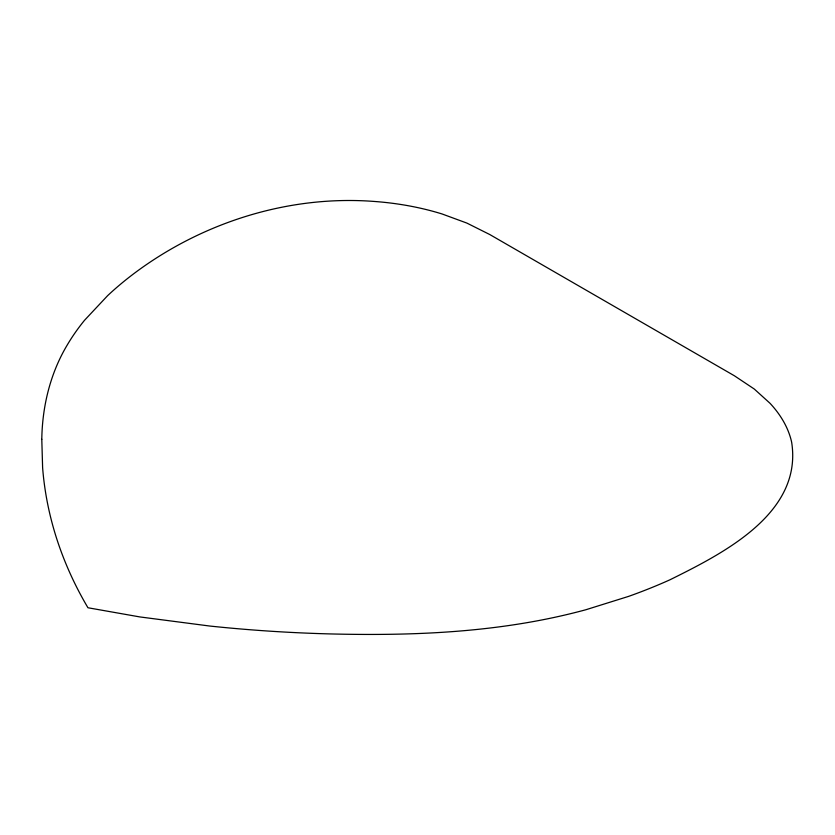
<?xml version="1.0" encoding="UTF-8"?>
<svg xmlns="http://www.w3.org/2000/svg" width="835" height="835" viewBox="0 0 835 835"><rect width="100%" height="100%" fill="white"/><g stroke="black" fill="none" stroke-linecap="round" stroke-linejoin="round"><path stroke-width="1.25" d="M41.792 439.314L42.616 467.704A896.08 517.345 0 0 0 56.31 537.469C64.118 562.007 74.837 585.596 87.957 607.755L139.862 616.929L209.71 626.031A896.08 517.345 0 0 0 330.545 633.932C401.677 635.665 473.351 633.431 543.345 619.664A416.675 240.563 0 0 0 585.888 609.738L628.588 596.388A451.912 260.906 0 0 0 670.004 579.772C722.891 553.511 802.894 513.494 791.643 442.174A194.451 112.266 0 0 0 770.037 403.305L754.255 389.016L734.372 375.76L489.801 234.551L466.838 223.07L442.08 213.969A194.451 112.266 0 0 0 374.769 201.485C290.183 194.889 204.471 221.567 136.439 271.719A451.912 260.906 0 0 0 107.652 295.632L84.533 320.285A416.675 240.563 0 0 0 67.332 344.845C50.288 373.235 42.282 406.363 41.792 439.314"/></g></svg>
